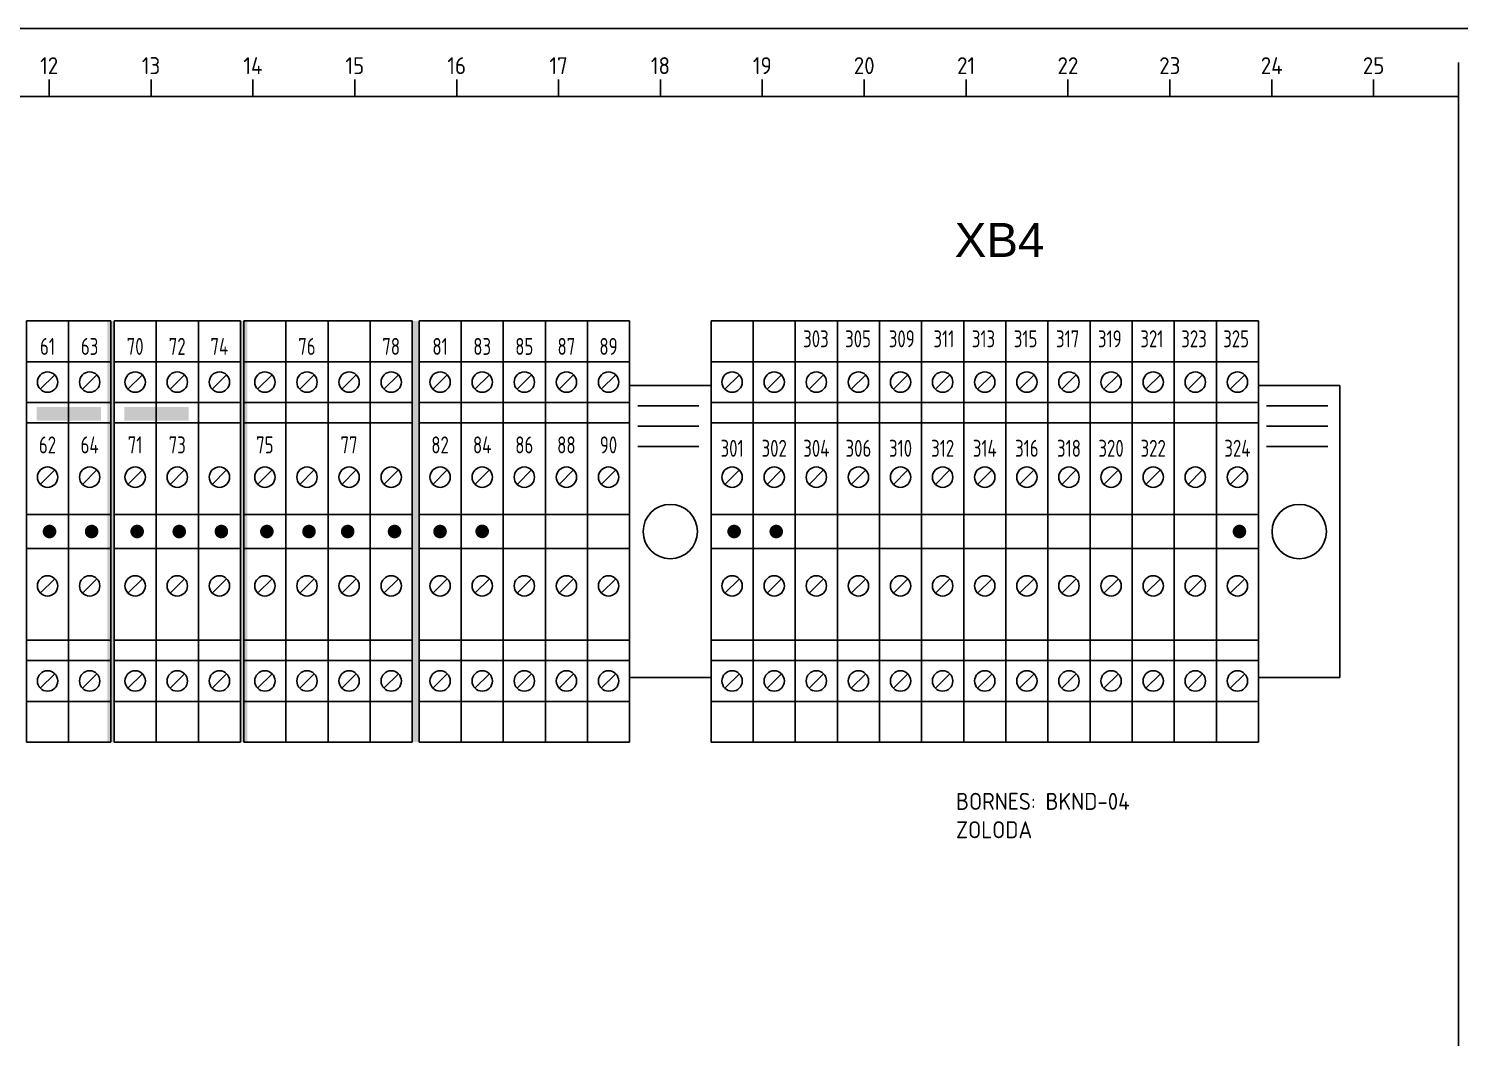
# Model space of a CAD drawing. Header units: millimetres. Extents: x 2272 to 7312, y -3839 to -3184.
# Drawn here: x 6671 to 6881.6, y -3344.1 to -3195.6 of the extents above; entities that cross this region are included whole.
import ezdxf
from ezdxf.enums import TextEntityAlignment as Align

# ---------------------------------------------------------------- set-up
doc = ezdxf.new("R2010")
doc.units = ezdxf.units.MM
for name, color, linetype in [('AUXILIAR', 30, 'Continuous'), ('TEXTO', 3, 'Continuous'), ('TEXTOS', 3, 'Continuous')]:
    doc.layers.add(name, color=color, linetype=linetype)
doc.styles.add('ROMANS', font='isocp3.shx')
doc.styles.get("Standard").update_dxf_attribs({"font": 'arial.ttf'})
doc.styles.add('style1', font='arial.ttf', dxfattribs={"height": 1})
doc.styles.add('style2', font='romab___.ttf', dxfattribs={"height": 1})

# ---------------------------------------------------------------- blocks, each defined once
blk = doc.blocks.new('BORNERA DOBLE PISO')
at = {"layer": 'AUXILIAR'}
for p, q in [((-449.2, 1419.79), (-449.2, 1481.79)), ((-443, 1481.79), (-449.2, 1481.79)), ((-443, 1419.79), (-443, 1481.79)), ((-443, 1475.79), (-449.2, 1475.79)), ((-447.17, 1471.73), (-445.04, 1473.85)), ((-443, 1469.79), (-449.2, 1469.79)), ((-449.2, 1466.79), (-443, 1466.79)), ((-447.17, 1457.73), (-445.04, 1459.85)), ((-449.2, 1453.29), (-443, 1453.29)), ((-449.2, 1448.29), (-443, 1448.29)), ((-447.17, 1441.73), (-445.04, 1443.85)), ((-449.2, 1434.79), (-443, 1434.79)), ((-449.2, 1431.79), (-443, 1431.79)), ((-447.17, 1427.73), (-445.04, 1429.85)), ((-449.2, 1425.79), (-443, 1425.79)), ((-449.2, 1419.79), (-443, 1419.79))]:
    blk.add_line(p, q, dxfattribs=at)
for centre in [(-446.1, 1472.79), (-446.1, 1458.79), (-446.1, 1442.79), (-446.1, 1428.79)]:
    blk.add_circle(centre, 1.5, dxfattribs=at)
blk = doc.blocks.new('BORNERA SEPARADOR')
for p, q in [((-649.79, 1388.9), (-661.79, 1388.9)), ((-661.79, 1388.9), (-661.79, 1345.9)), ((-649.79, 1388.9), (-649.79, 1345.9)), ((-660.59, 1385.9), (-651.59, 1385.9)), ((-660.59, 1382.9), (-651.59, 1382.9)), ((-660.59, 1379.9), (-651.59, 1379.9)), ((-649.79, 1345.9), (-661.79, 1345.9))]:
    blk.add_line(p, q)
blk.add_circle((-655.79, 1367.4), 4)
blk = doc.blocks.new('A3-Funcional')
at = {"color": 1, "linetype": 'Continuous'}
for p, q in [((25, 287), (410, 287)), ((410, 287), (410, 10))]:
    blk.add_line(p, q, dxfattribs=at)
at = {"color": 11}
blk.add_lwpolyline([(0, 0), (0, 297), (420, 297), (420, 0)], close=True, dxfattribs=at)
at = {"layer": 'TEXTOS', "color": 3}
for p, q in [((410, 287), (410, 292)), ((202.5, 287), (202.5, 289.5)), ((217.5, 287), (217.5, 289.5)), ((232.5, 287), (232.5, 289.5)), ((247.5, 287), (247.5, 289.5)), ((262.5, 287), (262.5, 289.5)), ((277.5, 287), (277.5, 289.5)), ((292.5, 287), (292.5, 289.5)), ((307.5, 287), (307.5, 289.5)), ((322.5, 287), (322.5, 289.5)), ((337.5, 287), (337.5, 289.5)), ((352.5, 287), (352.5, 289.5)), ((367.5, 287), (367.5, 289.5)), ((382.5, 287), (382.5, 289.5)), ((397.5, 287), (397.5, 289.5))]:
    blk.add_line(p, q, dxfattribs=at)
at = {"layer": 'TEXTOS', "color": 3, "style": 'ROMANS'}
for s, p in [('12', (202.5, 290.3)), ('13', (217.5, 290.3)), ('14', (232.5, 290.3)), ('15', (247.5, 290.3)), ('16', (262.5, 290.3)), ('17', (277.5, 290.3)), ('18', (292.5, 290.3)), ('19', (307.5, 290.3)), ('20', (322.5, 290.3)), ('21', (337.5, 290.3)), ('22', (352.5, 290.3)), ('23', (367.5, 290.3)), ('24', (382.5, 290.3)), ('25', (397.5, 290.3))]:
    blk.add_text(s, height=2.5, dxfattribs=at).set_placement(p, align=Align.CENTER)
at = {"layer": 'TEXTOS', "color": 7, "linetype": 'Continuous', "style": 'style2', "width": 0.8}
blk.add_attdef('CLIENTE', (295.02, 31.81), '', height=3.5, dxfattribs=at)
at = {"layer": 'TEXTOS', "color": 7, "style": 'style2'}
blk.add_attdef('NºOBRA', text='', height=4, dxfattribs=at).set_placement((380.19, 28), align=Align.CENTER)
at = {"layer": 'TEXTOS', "color": 7, "linetype": 'Continuous', "style": 'style1'}
for tag, p in [('0/0', (403.7, 28)), ('1088-01MP01', (379.98, 18.5)), ('REVCLIENTE', (403.7, 18.5)), ('1088-01MP01', (379.98, 11.43)), ('REV', (403.7, 11.19))]:
    blk.add_attdef(tag, text='', height=2.5, dxfattribs=at).set_placement(p, align=Align.CENTER)
at = {"layer": 'TEXTOS', "style": 'ROMANS'}
for tag, p in [('04/01/01', (204.48, 27.37)), ('NAMEDIB', (224.48, 27.33)), ('FECHREV', (204.48, 20.11)), ('NAMEREV', (224.48, 20.1)), ('FECHAPR', (204.48, 12.61)), ('NAMEAPR', (224.48, 12.6))]:
    blk.add_attdef(tag, text='', height=2, dxfattribs=at).set_placement(p, align=Align.CENTER)
at = {"layer": 'TEXTOS', "color": 7, "style": 'style1'}
blk.add_attdef('OBRA', (295.02, 26.8), '', height=2.5, dxfattribs=at)
at = {"layer": 'TEXTOS', "color": 7, "style": 'style1', "width": 0.85}
for tag, p in [('DESCRIPCION1', (332.01, 20.37)), ('DESCRIPCION2', (332.01, 16.29)), ('DESCRIPCION3', (332.01, 12.18))]:
    blk.add_attdef(tag, text='', height=2.5, dxfattribs=at).set_placement(p, align=Align.CENTER)

msp = doc.modelspace()

# ---------------------------------------------------------------- linework, layer by layer
at = {"layer": 'AUXILIAR'}
for p, q in [((6771.45, -3300.59), (6771.45, -3238.59)), ((6777.65, -3238.59), (6771.45, -3238.59)), ((6777.65, -3300.59), (6777.65, -3238.59)), ((6777.65, -3300.59), (6777.65, -3238.59)), ((6783.85, -3238.59), (6777.65, -3238.59)), ((6783.85, -3300.59), (6783.85, -3238.59)), ((6783.85, -3300.59), (6783.85, -3238.59)), ((6790.05, -3238.59), (6783.85, -3238.59)), ((6790.05, -3300.59), (6790.05, -3238.59)), ((6790.05, -3300.59), (6790.05, -3238.59)), ((6796.25, -3238.59), (6790.05, -3238.59)), ((6796.25, -3300.59), (6796.25, -3238.59)), ((6796.25, -3300.59), (6796.25, -3238.59)), ((6796.25, -3300.59), (6796.25, -3238.59)), ((6802.45, -3238.59), (6796.25, -3238.59)), ((6802.45, -3300.59), (6802.45, -3238.59)), ((6802.45, -3300.59), (6802.45, -3238.59)), ((6808.65, -3238.59), (6802.45, -3238.59)), ((6814.73, -3238.59), (6808.53, -3238.59)), ((6808.65, -3300.59), (6808.65, -3238.59)), ((6808.65, -3300.59), (6808.65, -3238.59)), ((6814.85, -3238.59), (6808.65, -3238.59)), ((6820.93, -3238.59), (6814.73, -3238.59)), ((6814.85, -3300.59), (6814.85, -3238.59)), ((6814.85, -3300.59), (6814.85, -3238.59)), ((6827.13, -3238.59), (6820.93, -3238.59)), ((6821.05, -3300.59), (6821.05, -3238.59)), ((6821.05, -3300.59), (6821.05, -3238.59)), ((6833.33, -3238.59), (6827.13, -3238.59)), ((6827.25, -3300.59), (6827.25, -3238.59)), ((6827.25, -3300.59), (6827.25, -3238.59)), ((6839.65, -3238.59), (6833.33, -3238.59)), ((6833.45, -3300.59), (6833.45, -3238.59)), ((6833.45, -3300.59), (6833.45, -3238.59)), ((6839.65, -3300.59), (6839.65, -3238.59)), ((6839.65, -3300.59), (6839.65, -3238.59)), ((6845.85, -3238.59), (6839.65, -3238.59)), ((6845.85, -3300.59), (6845.85, -3238.59)), ((6852.05, -3238.59), (6845.85, -3238.59)), ((6845.85, -3300.59), (6845.85, -3238.59)), ((6852.05, -3300.59), (6852.05, -3238.59)), ((6777.65, -3244.59), (6771.45, -3244.59)), ((6783.85, -3244.59), (6777.65, -3244.59)), ((6790.05, -3244.59), (6783.85, -3244.59)), ((6796.25, -3244.59), (6790.05, -3244.59)), ((6802.45, -3244.59), (6796.25, -3244.59)), ((6808.65, -3244.59), (6802.45, -3244.59)), ((6814.85, -3244.59), (6808.65, -3244.59)), ((6821.05, -3244.59), (6814.85, -3244.59)), ((6827.25, -3244.59), (6821.05, -3244.59)), ((6833.45, -3244.59), (6827.25, -3244.59)), ((6839.65, -3244.59), (6833.45, -3244.59)), ((6845.85, -3244.59), (6839.65, -3244.59)), ((6852.05, -3244.59), (6845.85, -3244.59)), ((6773.49, -3248.65), (6775.62, -3246.53)), ((6779.69, -3248.65), (6781.82, -3246.53)), ((6785.89, -3248.65), (6788.02, -3246.53)), ((6792.09, -3248.65), (6794.22, -3246.53)), ((6798.29, -3248.65), (6800.42, -3246.53)), ((6804.49, -3248.65), (6806.62, -3246.53)), ((6810.69, -3248.65), (6812.82, -3246.53)), ((6816.89, -3248.65), (6819.02, -3246.53)), ((6823.09, -3248.65), (6825.22, -3246.53)), ((6829.29, -3248.65), (6831.42, -3246.53)), ((6835.49, -3248.65), (6837.62, -3246.53)), ((6841.69, -3248.65), (6843.82, -3246.53)), ((6847.89, -3248.65), (6850.02, -3246.53)), ((6777.65, -3250.59), (6771.45, -3250.59)), ((6783.85, -3250.59), (6777.65, -3250.59)), ((6790.05, -3250.59), (6783.85, -3250.59)), ((6796.25, -3250.59), (6790.05, -3250.59)), ((6802.45, -3250.59), (6796.25, -3250.59)), ((6808.65, -3250.59), (6802.45, -3250.59)), ((6814.85, -3250.59), (6808.65, -3250.59)), ((6821.05, -3250.59), (6814.85, -3250.59)), ((6827.25, -3250.59), (6821.05, -3250.59)), ((6833.45, -3250.59), (6827.25, -3250.59)), ((6839.65, -3250.59), (6833.45, -3250.59)), ((6845.85, -3250.59), (6839.65, -3250.59)), ((6852.05, -3250.59), (6845.85, -3250.59)), ((6771.45, -3253.59), (6777.65, -3253.59)), ((6777.65, -3253.59), (6783.85, -3253.59)), ((6783.85, -3253.59), (6790.05, -3253.59)), ((6790.05, -3253.59), (6796.25, -3253.59)), ((6796.25, -3253.59), (6802.45, -3253.59)), ((6802.45, -3253.59), (6808.65, -3253.59)), ((6808.65, -3253.59), (6814.85, -3253.59)), ((6814.85, -3253.59), (6821.05, -3253.59)), ((6821.05, -3253.59), (6827.25, -3253.59)), ((6827.25, -3253.59), (6833.45, -3253.59)), ((6833.45, -3253.59), (6839.65, -3253.59)), ((6839.65, -3253.59), (6845.85, -3253.59)), ((6845.85, -3253.59), (6852.05, -3253.59)), ((6773.49, -3262.65), (6775.62, -3260.53)), ((6779.69, -3262.65), (6781.82, -3260.53)), ((6785.89, -3262.65), (6788.02, -3260.53)), ((6792.09, -3262.65), (6794.22, -3260.53)), ((6798.29, -3262.65), (6800.42, -3260.53)), ((6804.49, -3262.65), (6806.62, -3260.53)), ((6810.69, -3262.65), (6812.82, -3260.53)), ((6816.89, -3262.65), (6819.02, -3260.53)), ((6823.09, -3262.65), (6825.22, -3260.53)), ((6829.29, -3262.65), (6831.42, -3260.53)), ((6835.49, -3262.65), (6837.62, -3260.53)), ((6841.69, -3262.65), (6843.82, -3260.53)), ((6847.89, -3262.65), (6850.02, -3260.53)), ((6771.45, -3267.09), (6777.65, -3267.09)), ((6777.65, -3267.09), (6783.85, -3267.09)), ((6783.85, -3267.09), (6790.05, -3267.09)), ((6790.05, -3267.09), (6796.25, -3267.09)), ((6796.25, -3267.09), (6802.45, -3267.09)), ((6802.45, -3267.09), (6808.65, -3267.09)), ((6808.65, -3267.09), (6814.85, -3267.09)), ((6814.85, -3267.09), (6821.05, -3267.09)), ((6821.05, -3267.09), (6827.25, -3267.09)), ((6827.25, -3267.09), (6833.45, -3267.09)), ((6833.45, -3267.09), (6839.65, -3267.09)), ((6839.65, -3267.09), (6845.85, -3267.09)), ((6845.85, -3267.09), (6852.05, -3267.09)), ((6771.45, -3272.09), (6777.65, -3272.09)), ((6777.65, -3272.09), (6783.85, -3272.09)), ((6783.85, -3272.09), (6790.05, -3272.09)), ((6790.05, -3272.09), (6796.25, -3272.09)), ((6796.25, -3272.09), (6802.45, -3272.09)), ((6802.45, -3272.09), (6808.65, -3272.09)), ((6808.65, -3272.09), (6814.85, -3272.09)), ((6814.85, -3272.09), (6821.05, -3272.09)), ((6821.05, -3272.09), (6827.25, -3272.09)), ((6827.25, -3272.09), (6833.45, -3272.09)), ((6833.45, -3272.09), (6839.65, -3272.09)), ((6839.65, -3272.09), (6845.85, -3272.09)), ((6845.85, -3272.09), (6852.05, -3272.09)), ((6773.49, -3278.65), (6775.62, -3276.53)), ((6779.69, -3278.65), (6781.82, -3276.53)), ((6785.89, -3278.65), (6788.02, -3276.53)), ((6792.09, -3278.65), (6794.22, -3276.53)), ((6798.29, -3278.65), (6800.42, -3276.53)), ((6804.49, -3278.65), (6806.62, -3276.53)), ((6810.69, -3278.65), (6812.82, -3276.53)), ((6816.89, -3278.65), (6819.02, -3276.53)), ((6823.09, -3278.65), (6825.22, -3276.53)), ((6829.29, -3278.65), (6831.42, -3276.53)), ((6835.49, -3278.65), (6837.62, -3276.53)), ((6841.69, -3278.65), (6843.82, -3276.53)), ((6847.89, -3278.65), (6850.02, -3276.53)), ((6771.45, -3285.59), (6777.65, -3285.59)), ((6777.65, -3285.59), (6783.85, -3285.59)), ((6783.85, -3285.59), (6790.05, -3285.59)), ((6790.05, -3285.59), (6796.25, -3285.59)), ((6796.25, -3285.59), (6802.45, -3285.59)), ((6802.45, -3285.59), (6808.65, -3285.59)), ((6808.65, -3285.59), (6814.85, -3285.59)), ((6814.85, -3285.59), (6821.05, -3285.59)), ((6821.05, -3285.59), (6827.25, -3285.59)), ((6827.25, -3285.59), (6833.45, -3285.59)), ((6833.45, -3285.59), (6839.65, -3285.59)), ((6839.65, -3285.59), (6845.85, -3285.59)), ((6845.85, -3285.59), (6852.05, -3285.59)), ((6771.45, -3288.59), (6777.65, -3288.59)), ((6773.49, -3292.65), (6775.62, -3290.53)), ((6777.65, -3288.59), (6783.85, -3288.59)), ((6779.69, -3292.65), (6781.82, -3290.53)), ((6783.85, -3288.59), (6790.05, -3288.59)), ((6785.89, -3292.65), (6788.02, -3290.53)), ((6790.05, -3288.59), (6796.25, -3288.59)), ((6792.09, -3292.65), (6794.22, -3290.53)), ((6796.25, -3288.59), (6802.45, -3288.59)), ((6798.29, -3292.65), (6800.42, -3290.53)), ((6802.45, -3288.59), (6808.65, -3288.59)), ((6804.49, -3292.65), (6806.62, -3290.53)), ((6808.65, -3288.59), (6814.85, -3288.59)), ((6810.69, -3292.65), (6812.82, -3290.53)), ((6814.85, -3288.59), (6821.05, -3288.59)), ((6816.89, -3292.65), (6819.02, -3290.53)), ((6821.05, -3288.59), (6827.25, -3288.59)), ((6823.09, -3292.65), (6825.22, -3290.53)), ((6827.25, -3288.59), (6833.45, -3288.59)), ((6829.29, -3292.65), (6831.42, -3290.53)), ((6833.45, -3288.59), (6839.65, -3288.59)), ((6835.49, -3292.65), (6837.62, -3290.53)), ((6839.65, -3288.59), (6845.85, -3288.59)), ((6841.69, -3292.65), (6843.82, -3290.53)), ((6845.85, -3288.59), (6852.05, -3288.59)), ((6847.89, -3292.65), (6850.02, -3290.53)), ((6771.45, -3294.59), (6777.65, -3294.59)), ((6777.65, -3294.59), (6783.85, -3294.59)), ((6783.85, -3294.59), (6790.05, -3294.59)), ((6790.05, -3294.59), (6796.25, -3294.59)), ((6796.25, -3294.59), (6802.45, -3294.59)), ((6802.45, -3294.59), (6808.65, -3294.59)), ((6808.65, -3294.59), (6814.85, -3294.59)), ((6814.85, -3294.59), (6821.05, -3294.59)), ((6821.05, -3294.59), (6827.25, -3294.59)), ((6827.25, -3294.59), (6833.45, -3294.59)), ((6833.45, -3294.59), (6839.65, -3294.59)), ((6839.65, -3294.59), (6845.85, -3294.59)), ((6845.85, -3294.59), (6852.05, -3294.59)), ((6771.45, -3300.59), (6777.65, -3300.59)), ((6777.65, -3300.59), (6783.85, -3300.59)), ((6783.85, -3300.59), (6790.05, -3300.59)), ((6790.05, -3300.59), (6796.25, -3300.59)), ((6796.25, -3300.59), (6802.45, -3300.59)), ((6802.45, -3300.59), (6808.65, -3300.59)), ((6808.65, -3300.59), (6814.85, -3300.59)), ((6814.85, -3300.59), (6821.05, -3300.59)), ((6821.05, -3300.59), (6827.25, -3300.59)), ((6827.25, -3300.59), (6833.45, -3300.59)), ((6833.45, -3300.59), (6839.65, -3300.59)), ((6839.65, -3300.59), (6845.85, -3300.59)), ((6845.85, -3300.59), (6852.05, -3300.59))]:
    msp.add_line(p, q, dxfattribs=at)
for centre in [(6774.55, -3247.59), (6780.75, -3247.59), (6786.95, -3247.59), (6793.15, -3247.59), (6799.35, -3247.59), (6805.55, -3247.59), (6811.75, -3247.59), (6817.95, -3247.59), (6824.15, -3247.59), (6830.35, -3247.59), (6836.55, -3247.59), (6842.75, -3247.59), (6848.95, -3247.59), (6774.55, -3261.59), (6780.75, -3261.59), (6786.95, -3261.59), (6793.15, -3261.59), (6799.35, -3261.59), (6805.55, -3261.59), (6811.75, -3261.59), (6817.95, -3261.59), (6824.15, -3261.59), (6830.35, -3261.59), (6836.55, -3261.59), (6842.75, -3261.59), (6848.95, -3261.59), (6774.55, -3277.59), (6780.75, -3277.59), (6786.95, -3277.59), (6793.15, -3277.59), (6799.35, -3277.59), (6805.55, -3277.59), (6811.75, -3277.59), (6817.95, -3277.59), (6824.15, -3277.59), (6830.35, -3277.59), (6836.55, -3277.59), (6842.75, -3277.59), (6848.95, -3277.59), (6774.55, -3291.59), (6780.75, -3291.59), (6786.95, -3291.59), (6793.15, -3291.59), (6799.35, -3291.59), (6805.55, -3291.59), (6811.75, -3291.59), (6817.95, -3291.59), (6824.15, -3291.59), (6830.35, -3291.59), (6836.55, -3291.59), (6842.75, -3291.59), (6848.95, -3291.59)]:
    msp.add_circle(centre, 1.5, dxfattribs=at)
at = {"layer": 'TEXTOS', "const_width": 1}
for points in [[(6673.55, -3269.59, 1), (6674.55, -3269.59, 1)], [(6679.75, -3269.59, 1), (6680.75, -3269.59, 1)], [(6686.45, -3269.59, 1), (6687.45, -3269.59, 1)], [(6692.65, -3269.59, 1), (6693.65, -3269.59, 1)], [(6698.85, -3269.59, 1), (6699.85, -3269.59, 1)], [(6705.55, -3269.59, 1), (6706.55, -3269.59, 1)], [(6711.75, -3269.59, 1), (6712.75, -3269.59, 1)], [(6717.45, -3269.59, 1), (6718.45, -3269.59, 1)], [(6724.35, -3269.59, 1), (6725.35, -3269.59, 1)], [(6731.05, -3269.59, 1), (6732.05, -3269.59, 1)], [(6737.25, -3269.57, 1), (6738.25, -3269.57, 1)], [(6774.35, -3269.59, 1), (6775.35, -3269.59, 1)], [(6780.55, -3269.59, 1), (6781.55, -3269.59, 1)], [(6848.75, -3269.59, 1), (6849.75, -3269.59, 1)]]:
    msp.add_lwpolyline(points, format="xyb", close=True, dxfattribs=at)
at = {"layer": 'TEXTOS'}
for points in [[(6682.55, -3300.59), (6683.55, -3300.59), (6682.55, -3238.59), (6683.55, -3238.59)], [(6702.15, -3300.59), (6703.15, -3300.59), (6702.15, -3238.59), (6703.15, -3238.59)], [(6727.45, -3300.59), (6728.45, -3300.59), (6727.45, -3238.59), (6728.45, -3238.59)], [(6681.65, -3253.26), (6681.65, -3251.26), (6672.15, -3253.26), (6672.15, -3251.26)], [(6694.55, -3253.26), (6694.55, -3251.26), (6685.05, -3253.26), (6685.05, -3251.26)]]:
    msp.add_trace(points, dxfattribs=at)

# ---------------------------------------------------------------- block references
for name, p in [('A3-Funcional', (6471.5, -3492.56)), ('BORNERA DOBLE PISO', (7119.86, -4720.38)), ('BORNERA DOBLE PISO', (7126.06, -4720.38)), ('BORNERA DOBLE PISO', (7132.76, -4720.38)), ('BORNERA DOBLE PISO', (7138.96, -4720.38)), ('BORNERA DOBLE PISO', (7145.16, -4720.38)), ('BORNERA DOBLE PISO', (7151.86, -4720.38)), ('BORNERA DOBLE PISO', (7158.06, -4720.38)), ('BORNERA DOBLE PISO', (7164.26, -4720.38)), ('BORNERA DOBLE PISO', (7170.46, -4720.38)), ('BORNERA DOBLE PISO', (7177.66, -4720.38)), ('BORNERA DOBLE PISO', (7183.86, -4720.38)), ('BORNERA DOBLE PISO', (7190.06, -4720.38)), ('BORNERA DOBLE PISO', (7196.26, -4720.38)), ('BORNERA DOBLE PISO', (7202.46, -4720.38)), ('BORNERA SEPARADOR', (7421.24, -4636.99)), ('BORNERA SEPARADOR', (7513.84, -4636.99))]:
    msp.add_blockref(name, p)

# ---------------------------------------------------------------- texts
at = {"layer": 'TEXTO'}
msp.add_text('XB4', height=5, dxfattribs=at).set_placement((6807.33, -3229.17))
at = {"layer": 'TEXTO', "style": 'ROMANS', "width": 0.8}
for s, p in [('303', (6786.89, -3242.47)), ('305', (6793.09, -3242.47)), ('309', (6799.53, -3242.47)), ('311', (6805.73, -3242.47)), ('313', (6811.56, -3242.47)), ('315', (6817.76, -3242.47)), ('317', (6823.96, -3242.47)), ('319', (6830.16, -3242.47)), ('321', (6836.36, -3242.47)), ('323', (6842.56, -3242.47)), ('325', (6848.76, -3242.47)), ('301', (6774.55, -3258.59)), ('302', (6780.75, -3258.59)), ('304', (6786.95, -3258.59)), ('306', (6793.15, -3258.59)), ('310', (6799.35, -3258.59)), ('312', (6805.55, -3258.59)), ('314', (6811.75, -3258.59)), ('316', (6817.95, -3258.59)), ('318', (6824.15, -3258.59)), ('320', (6830.35, -3258.59)), ('322', (6836.55, -3258.59)), ('324', (6848.95, -3258.59))]:
    msp.add_text(s, height=2.5, dxfattribs=at).set_placement(p, align=Align.CENTER)
at = {"layer": 'TEXTO', "style": 'ROMANS'}
for s, p in [('BORNES: BKND-04', (6807.52, -3310.56)), ('ZOLODA', (6807.52, -3314.74))]:
    msp.add_text(s, height=2.5, dxfattribs=at).set_placement(p)
at = {"layer": 'TEXTOS', "style": 'ROMANS', "width": 0.8}
for s, p in [('61', (6673.75, -3243.59)), ('63', (6679.95, -3243.59)), ('70', (6686.65, -3243.59)), ('72', (6692.85, -3243.59)), ('74', (6699.05, -3243.59)), ('76', (6711.95, -3243.59)), ('78', (6724.35, -3243.59)), ('81', (6731.55, -3243.59)), ('83', (6737.75, -3243.59)), ('85', (6743.95, -3243.59)), ('87', (6750.15, -3243.59)), ('89', (6756.35, -3243.59)), ('62', (6673.75, -3258.09)), ('64', (6679.95, -3258.09)), ('71', (6686.65, -3258.09)), ('73', (6692.85, -3258.09)), ('75', (6705.75, -3258.09)), ('77', (6718.15, -3258.09)), ('82', (6731.55, -3258.09)), ('84', (6737.75, -3258.09)), ('86', (6743.95, -3258.09)), ('88', (6750.15, -3258.09)), ('90', (6756.35, -3258.09))]:
    msp.add_text(s, height=2.5, dxfattribs=at).set_placement(p, align=Align.CENTER)

doc.saveas('drawing.dxf')
